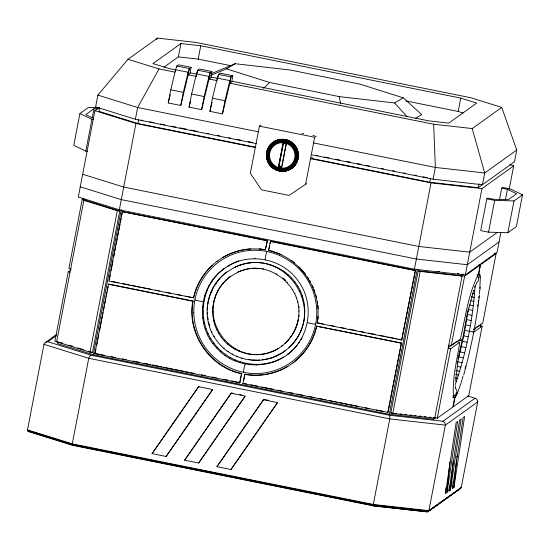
<?xml version="1.0" encoding="UTF-8"?>
<svg xmlns="http://www.w3.org/2000/svg" width="550" height="550" viewBox="0 0 550 550"><rect width="100%" height="100%" fill="white"/><g stroke="black" fill="none" stroke-linecap="round" stroke-linejoin="round"><path stroke-width="0.82" d="M455.187 384.801C466.146 353.079 472.952 319.522 475.007 286.021M241.794 373.498L241.457 373.746C209.488 367.256 186.684 333.307 192.796 301.256L193.133 301.015L108.549 283.986L94.834 353.684L239.704 382.848L241.794 373.498C209.825 367.015 187.021 333.066 193.133 301.015M297.172 345.18C278.135 370.157 237.215 371.607 216.569 347.903C195.03 325.93 198.591 285.986 224.159 268.634L219.072 272.786M282.659 357.638L283.504 357.033C261.071 370.968 229.219 364.375 213.84 343.007C197.649 322.245 200.255 289.822 219.911 272.181M222.427 275.653L226.751 272.092C205.171 287.162 200.626 320.141 216.844 340.739C232.066 362.106 264.969 366.946 285.512 350.494L280.864 353.629M207.474 310.124L207.591 306.721L207.171 307.024M285.505 343.014L285.079 343.317C290.544 338.174 294.628 331.629 296.849 324.466L297.268 324.163C294.573 332.929 289.032 340.759 281.641 346.197L282.061 345.895C262.68 361.584 231.034 355.231 218.886 333.561C207.46 315.315 212.513 289.101 230.196 276.691L226.332 279.874M277.908 348.693L278.334 348.391C234.492 374.254 189.661 314.387 226.758 279.572M296.849 324.466C308.577 290.366 269.789 256.114 237.476 272.401L237.896 272.099L229.776 276.994M289.41 347.236L288.991 347.531C329.072 310.31 284.666 244.234 235.049 267.19C256.843 256.107 285.766 265.293 297.853 286.399C310.778 307.058 305.078 336.717 285.086 350.797M317.79 318.051C320.925 287.396 298.678 256.747 268.441 250.532L270.531 241.182L415.401 270.346L401.686 340.044L317.103 323.015L318.182 316.161M479.902 290.496L480.129 287.079M455.709 379.933L457.786 362.945M479.875 288.317L480.315 277.31L479.765 274.251L478.789 273.852L480.542 264.743L496.127 253.584L494.56 253.268M445.466 493.584L456.136 422.592L457.648 421.513L446.978 492.498L445.466 493.584L446.029 487.603M446.978 492.498L449.873 461.739M448.938 491.095L459.614 420.104L461.127 419.024L450.45 490.009L448.938 491.095L449.343 486.819M450.45 490.009L453.186 460.955M452.437 488.586L463.114 417.601L464.626 416.515L453.949 487.499L452.437 488.586L452.76 485.169M452.925 483.457L453.083 481.752M453.949 487.499L456.603 459.305M456.768 457.593L456.926 455.888M191.063 67.334L190.121 73.418L188.176 74.814L180.785 105.476L168.238 102.953L170.768 89.829L175.615 69.713L176.839 66.014L178.516 64.811L191.063 67.334L189.379 68.537L188.162 72.236L183.315 92.352L180.785 105.476M211.901 71.528L210.966 77.612L209.014 79.008L201.623 109.677L189.083 107.147L191.613 94.022L196.46 73.906L197.677 70.208L199.361 69.004L211.901 71.528L210.224 72.731L209 76.429L204.153 96.546L201.623 109.677M232.739 75.728L231.804 81.806L229.852 83.208L222.468 113.871L209.921 111.348L212.451 98.216L217.298 78.1L218.522 74.401L220.199 73.198L232.739 75.728L231.062 76.924L229.838 80.63L224.991 100.746L222.468 113.871M479.284 294.009L479.641 290.861M479.462 295.226C476.286 322.169 470.876 348.858 463.705 375.018M478.816 297.804L479.009 296.326M207.941 304.191L208.175 302.507M298.767 316.814L298.973 315.329L298.547 315.631M288.097 353.953L287.258 354.558C310.372 337.996 315.095 302.445 297.577 280.177C282.198 258.809 250.346 252.216 227.913 266.152L232.952 263.34M317.103 323.015L317.666 321.124M317.9 319.468L318.127 317.811M467.211 313.548L467.431 312.036M468.607 308.048L463.794 335.809L457.297 363.777M477.641 306.316L477.868 304.728M478.211 302.349L478.438 300.761M467.101 314.304L463.306 335.658L457.957 358.875M448.161 347.648L456.61 341.598L459.745 342.224C457.064 360.463 451.832 379.039 453.633 397.533L454.609 397.932L452.849 407.041L437.271 418.199L434.919 417.725M98.532 107.718L88.412 107.456L79.894 113.561L73.776 145.344L85.821 151.106L87.388 151.422M28.834 431.716L27.802 431.042L27.5 429.88L43.973 344.334A3.403 3.238 -62.4 0 1 44.536 343.241L56.43 334.503M85.821 151.106L91.939 119.323L79.894 113.561M92.249 117.913L94.022 108.708L98.154 108.817M311.245 158.386L429.832 182.256L478.211 187.688L514.463 161.81L516.732 150.04L501.737 107.394L470.697 97.714L196.054 42.432L157.527 38.108L127.992 59.269L97.879 95.109L95.611 106.886L135.376 119.288L256.486 143.66M99.041 107.724L94.902 110.688L78.279 197.017L119.316 209.818L414.411 269.218L465.334 274.931L497.069 252.196L500.803 232.781M99.756 107.429L99 111.354L137.981 123.509L255.729 147.214M70.867 269.913L68.269 271.776L54.897 341.234L57.248 341.701M83.607 198.206L82.252 199.176L68.874 268.634L71.225 269.108M56.636 341.784L83.875 200.31L86.336 200.585L119.735 211.001L92.489 352.474L90.035 352.199L56.636 341.784L58.273 341.969M57.881 341.873L57.557 343.551L93.301 354.702L389.311 414.281L433.668 419.258L435.744 417.773M85.037 200.881L85.36 199.196M90.035 352.199L117.281 210.726L83.875 200.31M135.376 119.288L137.644 107.511L159.032 68.949L174.804 72.126M119.316 209.818L135.939 123.489L94.902 110.688M93.301 354.702L121.261 209.509M137.981 123.509L138.738 119.591M193.401 298.121C196.068 285.601 202.758 273.989 212.197 265.368C202.991 274.051 196.357 285.471 193.738 297.873L108.817 281.091L122.189 211.633L267.396 240.556L265.306 249.899C250.663 247.218 235.18 250.161 222.379 257.716C230.966 252.581 240.783 249.37 250.793 248.868M94.834 353.684L95.975 349.264M96.786 345.077L97.591 340.89M97.914 339.219L98.718 335.032M99.522 330.853L100.327 326.666M100.65 324.995L101.454 320.808M101.777 319.137L103.07 312.441M103.393 310.764L104.198 306.584M104.521 304.906L105.806 298.217M106.129 296.539L106.934 292.359M107.257 290.682L108.061 286.502M109.312 280.012L110.282 274.993M111.086 270.806L113.018 260.769M113.823 256.582L114.634 252.395M114.957 250.724L115.761 246.538M116.084 244.867L117.37 238.171M117.693 236.5L118.498 232.313M118.821 230.643L120.113 223.946M120.429 222.269L121.241 218.089M121.564 216.411L122.526 211.393M164.058 67.148L178.379 56.891L180.95 43.546L200.764 45.774L460.763 98.106L476.733 103.091L448.772 123.118L428.959 120.897L232.066 81.263M176.536 67.581L176.839 66.014L189.379 68.537L188.176 74.814L196.474 76.484M178.379 56.891L198.192 59.111L200.764 45.774M197.079 73.349L197.677 70.208L210.224 72.731L209.014 79.008L217.312 80.678M217.917 77.543L218.522 74.401L231.062 76.924L229.852 83.208L433.675 124.231L472.203 128.556L501.737 107.394M260.941 125.049L259.421 126.136L250.353 173.25L261.498 189.853L289.114 195.415L306.597 183.645M283.209 143.165L278.671 166.705L281.799 167.338L278.417 166.891L282.947 143.351L286.337 143.791L282.129 165.66M278.417 166.891L279.008 166.464L283.546 142.924M239.704 382.848L241.457 373.746M265.306 249.899L267.396 240.556M281.545 167.523L286.082 143.976M315.349 331.554C311.417 344.011 303.449 355.087 292.985 362.89C304.831 353.925 313.424 340.718 316.498 326.157L401.418 342.939L388.046 412.397L242.839 383.481L244.929 374.131C259.572 376.812 275.055 373.869 287.856 366.314C275.034 374.096 259.359 377.059 244.592 374.371M243.657 380.751L244.929 374.131M268.936 249.466L269.734 245.321M270.057 243.671L270.531 241.182M305.587 184.367L314.662 137.252L316.181 136.166M311.802 158.881L312.132 157.197M429.832 182.256L430.588 178.337M414.411 269.218L431.035 182.889L481.958 188.602L513.693 165.866L509.671 164.608M387.709 412.638L401.418 342.939M401.686 340.044L415.401 270.346M311.988 154.839L433.091 179.211L435.359 167.441L433.675 124.231M389.311 414.281L417.271 269.094M390.844 412.851L418.192 270.799L460.096 275.502L462.076 276.121L434.72 418.172L392.817 413.469L390.844 412.851L392.514 413.043M392.817 413.469L420.172 271.418L418.192 270.799M462.983 112.942L458.198 111.451L460.763 98.106M433.668 419.258L433.991 417.581M461.141 276.588L461.629 274.065M478.211 187.688L478.967 183.762M437.271 418.199L450.649 348.741L459.745 342.224M451.254 345.606L464.626 276.148L480.205 264.99L478.452 274.093C468.249 294.154 465.506 317.336 460.35 339.089L451.254 345.606L448.903 345.132M465.334 274.931L481.958 188.602M501.696 188.155L507.444 189.31L516.622 193.779L508.372 199.684L493.556 199.265L487.809 198.103L486.832 198.811L480.707 230.594L488.544 232.176L507.856 232.726L516.381 226.621L522.5 194.837L510.538 189.021L502.7 187.44L501.696 188.155L499.441 199.87M460.955 383.247L457.401 393.388L454.946 397.691L453.193 406.801L468.772 395.636L482.144 326.178L479.009 325.545M488.544 232.176L494.67 200.386L513.982 200.942L522.5 194.837M480.377 326.769L480.865 324.246M505.347 200.186L507.444 189.31M496.127 253.584L482.749 323.043L473.653 329.56M509.183 189.282L513.693 165.866M507.856 232.726L513.982 200.942M427.556 511.892L372.522 505.759L427.556 511.892L460.529 488.476L461.244 487.479L477.716 401.933A3.403 3.238 -62.4 0 0 477.599 400.73L476.183 398.784A4.159 3.953 -62.4 0 0 475.049 398.262L467.72 395.979M168.238 102.953L170.239 94.669M189.083 107.147L190.479 101.351M209.921 111.348L212.121 102.231M208.498 300.836L209.316 297.536M297.454 323.434L298.354 319.791L297.928 320.093M315.631 330.777L316.834 325.916M467.899 311.712L472.931 293.116M465.066 368.479L465.678 366.025M462.282 378.778L462.969 376.303M461.175 382.504L462.062 379.521M472.691 293.906L473.818 290.386M209.516 296.711L213.482 287.334L213.063 287.636M474.87 287.368L476.74 282.961M213.929 286.612L219.312 279.008L222.846 275.351M300.864 340.051L302.122 338.037M152.068 453.633L198.536 386.664L198.956 386.361L152.068 453.633L166.114 456.466L212.513 389.895M166.114 456.466L212.582 389.496L198.536 386.664M245.059 396.44L198.653 463.018L184.607 460.185L231.076 393.216L233.152 393.243M198.653 463.018L245.121 396.041L231.076 393.216M216.927 466.696L263.395 399.719L277.447 402.552L230.972 469.521L216.927 466.696L263.821 399.417M184.607 460.185L231.502 392.913M230.972 469.521L277.379 402.951M298.629 343.31L299.606 342.066L298.76 342.664M156.468 39.421L157.527 38.108M263.512 88.447L269.589 82.472L339.212 96.601L394.57 102.96L403.232 97.817L421.747 114.62L415.202 118.498M211.86 265.609L217.25 261.14L216.913 261.387L222.716 257.476M180.95 43.546L152.989 63.58L168.953 68.558L175.684 69.919M94.022 108.708L85.773 114.62L93.473 118.305M45.444 342.382L46.592 341.853A4.159 3.953 -62.4 0 1 47.85 341.722L56.224 335.727M215.222 276.76L216.067 276.162M237.951 261.525L238.789 260.92L233.647 262.969M211.812 281.126L212.657 280.521M208.876 285.828L209.722 285.223M260.349 249.171L262.336 249.171M218.893 279.311L219.312 279.008M239.779 265.306L240.199 265.004M215.758 283.319L216.178 283.016M206.456 290.812L207.295 290.207M244.674 263.924L245.101 263.622M254.279 258.741L255.124 258.136M249.693 263.072L250.119 262.769M204.566 296.024L205.404 295.426M223.211 283.099L223.637 282.796M210.836 292.215L211.255 291.913M241.649 270.738L246.393 269.218L245.974 269.521M220.447 286.639L220.866 286.337M254.781 262.749L255.207 262.446M218.068 290.448L218.488 290.146M204.071 300.816L203.232 301.414A4.256 0.399 10.9 0 1 198.633 300.898A4.256 0.399 10.9 0 1 194.927 299.743M273.295 251.776L279.063 253.55M259.882 262.955L260.301 262.653M216.102 294.491L216.521 294.188M207.873 301.964L208.292 301.661M254.891 268.482L259.813 268.366L259.387 268.668M202.462 306.921L203.308 306.316M214.569 298.726L214.988 298.423M264.928 263.704L265.354 263.402M279.503 254.079L281.325 254.574M213.482 303.091L213.909 302.796M202.283 312.482L203.122 311.877M269.878 264.969L270.304 264.667M212.864 307.56L213.29 307.257M202.675 318.038L203.521 317.433M274.677 266.75L275.096 266.447M212.712 312.07L213.139 311.768M207.364 317.233L207.783 316.931M279.262 269.019L279.682 268.716M291.046 260.562L291.383 260.322L294.642 262.893M213.036 316.573L213.455 316.271M203.644 323.524L204.49 322.919M208.258 322.279L208.677 321.977M276.499 274.017L276.918 273.714M213.826 321.021L214.246 320.719M283.594 271.762L284.013 271.459M205.184 328.879L206.03 328.274M215.071 325.366L215.49 325.064M287.616 274.931L288.035 274.629M207.274 334.049L208.113 333.444M211.585 331.952L212.004 331.65M216.762 329.567L217.188 329.264M291.287 278.506L291.706 278.204M287.114 282.391L287.533 282.088M209.887 338.979L210.726 338.381M213.984 336.483L214.411 336.181M218.886 333.561L219.306 333.259M305.264 274.402L305.601 274.161L298.973 266.75M294.573 282.446L294.993 282.143M221.409 337.322L221.829 337.019M212.994 343.613L213.84 343.007M292.531 289.623L292.951 289.321M297.426 286.701L297.853 286.399M224.304 340.794L224.723 340.491M216.569 347.903L217.408 347.298M294.649 293.624L295.075 293.322M299.832 291.232L300.252 290.929M227.549 343.949L227.968 343.647M223.802 348.253L224.221 347.951M220.564 351.794L221.409 351.189M296.347 297.818L296.766 297.516M301.751 295.989L302.17 295.687M231.096 346.754L231.522 346.452M227.824 351.429L228.25 351.127M297.591 302.163L298.011 301.861M224.943 355.245L225.789 354.64M314.552 291.933L314.889 291.692L313.961 289.382M234.919 349.168L235.338 348.865M303.16 300.912L303.579 300.609M516.732 150.04L484.715 172.975L435.359 167.441L313.418 142.897M298.382 306.611L298.801 306.316L298.911 307.814M232.155 354.166L232.574 353.863M238.968 351.175L239.387 350.873M229.653 358.222L230.498 357.617M304.054 305.951L304.473 305.649M298.698 311.121L299.124 310.819M236.741 356.434L237.16 356.132M243.196 352.743L243.623 352.44M234.644 360.697L235.489 360.092M304.418 311.053L304.837 310.757M241.532 358.215L241.959 357.913M247.569 353.863L247.988 353.561M304.246 316.168L304.666 315.865M239.862 362.629L240.708 362.031M252.024 354.523L252.45 354.221M256.527 354.709L256.946 354.406M303.545 321.221L303.964 320.918M246.091 363.406L245.252 364.011A4.256 0.378 -78.6 0 0 244.001 368.486A4.256 0.378 -78.6 0 0 243.65 372.329M295.316 328.694L295.735 328.391M251.536 360.229L251.955 359.927M261.016 354.42L261.436 354.118M302.321 326.178L302.741 325.875M293.349 332.736L293.769 332.441M265.444 353.664L265.87 353.368M256.63 360.442L259.6 359.975M250.745 364.822L251.591 364.217M290.971 336.552L291.39 336.249M269.768 352.454L270.194 352.151M300.582 330.969L301.001 330.667M288.207 340.093L288.626 339.79M273.941 350.79L274.361 350.488M256.293 365.049L257.139 364.451M298.354 335.548L298.774 335.252M266.743 359.26L267.163 358.957L262.144 359.817M295.659 339.873L296.079 339.57M261.827 364.698L262.673 364.093M271.638 357.885L281.284 353.327M292.524 343.881L292.944 343.578M276.368 356.001L276.788 355.699M267.293 363.77L268.132 363.165M242.839 383.481L246.544 383.914M272.621 362.271L273.467 361.666M295.35 347.029L296.196 346.424M277.764 360.216L278.609 359.618M291.5 351.01L292.346 350.405M497.31 232.403L469.714 252.168L418.791 246.462L123.695 187.055L82.665 174.261M499.029 241.993L467.294 264.729L416.377 259.016L121.275 199.616L80.245 186.814M463.526 274.058L461.491 275.516L464.626 276.148M473.811 329.271L478.362 326.012M473.048 332.695L482.144 326.178M47.85 341.722L90.991 355.176L389.421 415.25L442.956 421.259L475.049 398.262M477.716 401.933L445.342 425.129L389.778 418.894L88.749 358.297L43.973 344.334M461.244 487.479L428.869 510.675L428.196 511.638L372.948 505.436L72.325 444.922L27.802 431.042M429.619 510.414L460.529 488.476M461.051 487.953L428.684 511.143L373.182 504.914L72.236 444.331L27.507 430.389M223.314 269.239L228.752 265.547M226.332 272.394L235.476 266.887M287.519 366.554L293.322 362.649M211.475 73.611L235.153 63.711L290.51 70.063L360.133 84.198L403.232 97.817M210.719 75.439L226.49 68.846L235.153 63.711M238.59 271.824L242.069 270.435M267.981 358.731L272.064 357.582M247.129 269.094L249.349 268.716M251.57 268.414L255.31 268.18M459.305 488.785L459.834 488.764M259.036 248.861L260.686 248.93M252.808 359.961L257.056 360.14M433.091 179.211L482.446 184.752L484.715 172.975L472.203 128.556M117.281 210.726L119.735 211.001M437.745 271.391L439.45 271.583M457.359 273.591L459.064 273.783M420.172 271.418L462.076 276.121M395.031 413.325L396.708 413.511M400.056 413.889L401.734 414.074M405.089 414.453L406.759 414.638M410.114 415.016L411.792 415.202M414.308 415.484L415.979 415.669M419.334 416.047L421.011 416.233M424.359 416.611L426.037 416.804M429.392 417.175L431.062 417.368M263.993 249.418L265.643 249.659M262.041 268.696L263.526 268.909M248.593 359.432L250.278 359.679M198.192 59.111L231.014 65.718M406.031 100.946L458.198 111.451M189.991 72.792L196.721 74.147M211.028 77.028L217.759 78.382M170.768 89.829L183.315 92.352M191.613 94.022L204.153 96.546M212.451 98.216L224.991 100.746M301.95 133.306L303.627 133.643M312.833 135.493L314.504 135.829M259.421 126.136L314.662 137.252M258.748 131.89L137.644 107.511L97.879 95.109M283.986 143.323L285.553 143.639M141.261 120.093L142.945 120.436M149.669 121.791L153.876 122.636M160.607 123.991L164.808 124.836M171.538 126.191L175.746 127.036M179.953 127.882L186.677 129.236M190.884 130.082L197.615 131.436M206.862 133.299L208.546 133.636M217.8 135.499L219.478 135.843M228.731 137.706L230.416 138.043M237.139 139.397L241.347 140.243M248.077 141.597L252.285 142.443M316.202 155.313L317.886 155.65M324.61 157.004L328.817 157.85M335.548 159.204L339.756 160.05M346.479 161.404L350.687 162.25M357.418 163.604L361.618 164.45M365.826 165.296L369.188 165.976M381.803 168.513L383.487 168.857M392.741 170.72L394.419 171.057M403.672 172.92L405.357 173.257M414.611 175.12L416.288 175.457M423.019 176.811L427.226 177.657M135.939 123.489L255.867 147.627M310.606 158.647L431.035 182.889M91.939 119.323L93.507 119.639M486.832 198.811L494.67 200.386M279.008 166.464L282.136 167.097M478.974 264.426L480.542 264.743M478.197 273.934L479.765 274.251M476.974 274.821L480.116 275.447M477.964 276.836L480.315 277.31M82.252 199.176L85.388 199.808M122.189 211.633L267.059 240.797M270.194 241.429L415.064 270.586M473.406 290.428L474.973 290.737M472.416 293.377L474.767 293.844M471.302 296.773L474.437 297.406M470.855 300.754L473.99 301.379M469.507 304.941L473.426 305.731M468.057 309.451L472.759 310.399M467.287 314.394L471.989 315.343M466.421 319.557L471.123 320.499M465.479 324.878L470.181 325.827M464.461 330.303L469.164 331.251A4.256 0.399 10.9 0 0 473.426 331.492M463.375 335.775L468.084 336.717M460.824 339.762L462.392 340.079M462.248 341.227L466.95 342.176M461.086 346.603L465.788 347.552M68.269 271.776L69.836 272.092M448.298 348.274L450.649 348.741M111.664 281.353L118.367 282.707M122.554 283.546L129.25 284.893M130.928 285.23L140.14 287.086M141.817 287.423L151.03 289.279M155.217 290.118L159.404 290.964M166.1 292.311L170.287 293.157M176.99 294.504L181.177 295.35M185.364 296.189L192.06 297.536M317.439 322.774L323.304 323.957M330 325.304L334.187 326.15M340.89 327.498L345.077 328.336M349.264 329.182L355.96 330.529M360.154 331.375L364.341 332.214M368.527 333.059L375.224 334.407M379.411 335.252L386.114 336.6M387.784 336.937L396.997 338.793M398.674 339.13L402.022 339.804M459.889 351.849L464.599 352.797M108.213 284.233L192.796 301.256M316.498 326.157L401.081 343.186M458.693 356.902L463.396 357.844M457.49 361.701L462.192 362.649M457.091 366.362L461.01 367.152M455.929 370.521L459.848 371.305M455.599 374.433L458.734 375.066M455.317 377.919L457.669 378.393M455.104 380.923L456.672 381.239M455.833 393.071L457.401 393.388M454.836 395.23L456.404 395.546M453.166 396.584L455.524 397.059M452.595 397.217L454.946 397.691M95.171 353.444L104.438 355.307M111.176 356.668L115.39 357.514M122.127 358.868L126.335 359.721M133.072 361.075L139.81 362.429M144.024 363.282L150.762 364.636M152.446 364.973L161.714 366.836M163.398 367.18L172.659 369.043M174.343 369.38L183.611 371.25M185.295 371.587L188.664 372.268M190.348 372.604L194.556 373.45M201.3 374.804L205.508 375.657M212.245 377.011L216.459 377.857M223.197 379.218L227.404 380.064M231.619 380.909L240.041 382.607M250.759 384.766L257.496 386.121M261.704 386.966L273.501 389.338M277.709 390.191L281.923 391.036M288.661 392.391L292.868 393.243M297.082 394.089L303.82 395.443M308.028 396.296L314.772 397.65M318.979 398.496L325.717 399.85M329.931 400.703L336.669 402.057M338.353 402.394L347.614 404.264M349.298 404.601L358.566 406.464M365.303 407.818L369.518 408.671M376.255 410.025L382.993 411.379M239.766 394.577L241.416 394.907M264.646 399.589L268.778 400.421M90.991 355.176A4.159 1.918 -76.3 0 0 90.331 355.493L89.141 357.149A3.403 1.567 -76.3 0 0 88.749 358.297L72.277 443.843L72.552 445.321L372.687 505.739L373.306 504.439L389.778 418.894A3.403 1.011 -80.8 0 0 389.902 417.691L389.709 415.759A4.159 1.238 -80.8 0 0 389.421 415.25M269.589 250.498L272.827 251.329M127.992 59.269L159.032 68.949M433.4 417.759L434.72 418.172M59.902 342.313L62.349 343.076M68.867 345.111L72.937 346.376M77.825 347.903L83.531 349.683M88.419 351.209L92.489 352.474M27.5 429.88L72.277 443.843L373.306 504.439L428.869 510.675L445.342 425.129A3.403 3.004 -89.3 0 0 445.252 423.899L443.987 421.85A4.159 3.671 -89.3 0 0 442.956 421.259M28.346 431.53L72.552 445.321M226.49 68.846L269.589 82.472M283.106 277.998L285.911 280.514M394.57 102.96L407.048 116.634M307.45 276.918L308.839 278.981M309.691 280.404L310.468 281.868M312.407 285.539L313.342 287.843M315.803 294.876L316.491 297.268M209.144 323.613L209.853 326.074M339.212 96.601L340.67 104.032M317.302 301.331L317.591 302.961M207.934 317.776L208.23 319.454M317.934 305.415L318.168 308.722M207.481 312.682L207.604 314.38M455.407 385.997L455.455 388.224M229.852 83.208L229.838 80.63L217.298 78.1L217.305 79.392M209.014 79.008L209 76.429L196.46 73.906L196.467 75.838M188.176 74.814L188.162 72.236L175.615 69.713L175.629 71.644M266.599 153.752A16.053 15.922 54.4 0 1 286.076 139.672A16.053 15.922 54.4 0 1 297.419 161.088A16.053 15.922 54.4 0 1 274.787 169.208M273.371 168.307A16.053 15.922 54.4 0 1 267.417 160.366M266.956 158.751A16.053 15.922 54.4 0 1 266.661 157.101M461.34 340.154A4.256 0.399 10.9 0 1 459.209 340.285M455.496 388.355A4.256 4.214 54.4 0 1 453.028 395.766M477.166 275.804A4.256 4.214 54.4 0 1 476.768 282.514M265.32 259.779A4.256 0.378 -78.6 0 1 265.678 255.942A4.256 0.378 -78.6 0 1 266.922 251.467M315.652 324.046A4.256 0.399 10.9 0 1 311.053 323.531A4.256 0.399 10.9 0 1 307.347 322.376M266.441 155.499A16.053 15.922 54.4 0 0 290.647 169.104A16.053 15.922 54.4 0 0 290.125 141.371A16.053 15.922 54.4 0 0 266.441 155.499M269.521 155.574A12.801 12.698 54.4 0 0 288.826 166.423A12.801 12.698 54.4 0 0 288.406 144.313A12.801 12.698 54.4 0 0 269.521 155.574M266.502 155.519A15.971 15.833 54.4 0 0 290.579 169.042A15.971 15.833 54.4 0 0 290.056 141.467A15.971 15.833 54.4 0 0 266.502 155.519M266.613 155.533A15.833 15.703 54.4 0 0 290.489 168.946A15.833 15.703 54.4 0 0 289.974 141.597A15.833 15.703 54.4 0 0 266.613 155.533M266.771 155.547A15.661 15.524 54.4 0 0 290.379 168.809A15.661 15.524 54.4 0 0 289.864 141.762A15.661 15.524 54.4 0 0 266.771 155.547M266.963 155.554A15.441 15.311 54.4 0 0 290.249 168.637A15.441 15.311 54.4 0 0 289.74 141.969A15.441 15.311 54.4 0 0 266.963 155.554M267.197 155.567A15.194 15.063 54.4 0 0 290.104 168.431A15.194 15.063 54.4 0 0 289.603 142.196A15.194 15.063 54.4 0 0 267.197 155.567M267.465 155.574A14.905 14.781 54.4 0 0 289.939 168.204A14.905 14.781 54.4 0 0 289.451 142.457A14.905 14.781 54.4 0 0 267.465 155.574M267.761 155.581A14.596 14.472 54.4 0 0 289.768 167.942A14.596 14.472 54.4 0 0 289.293 142.739A14.596 14.472 54.4 0 0 267.761 155.581M268.084 155.581A14.259 14.142 54.4 0 0 289.582 167.661A14.259 14.142 54.4 0 0 289.121 143.034A14.259 14.142 54.4 0 0 268.084 155.581M268.428 155.588A13.908 13.791 54.4 0 0 289.396 167.365A13.908 13.791 54.4 0 0 288.942 143.344A13.908 13.791 54.4 0 0 268.428 155.588M268.868 155.581A13.461 13.351 54.4 0 0 289.163 166.987A13.461 13.351 54.4 0 0 288.722 143.736A13.461 13.351 54.4 0 0 268.868 155.581M193.82 312.572A61.813 61.297 54.4 0 0 287.031 364.932A61.813 61.297 54.4 0 0 285.01 258.177A61.813 61.297 54.4 0 0 193.82 312.572"/></g></svg>
